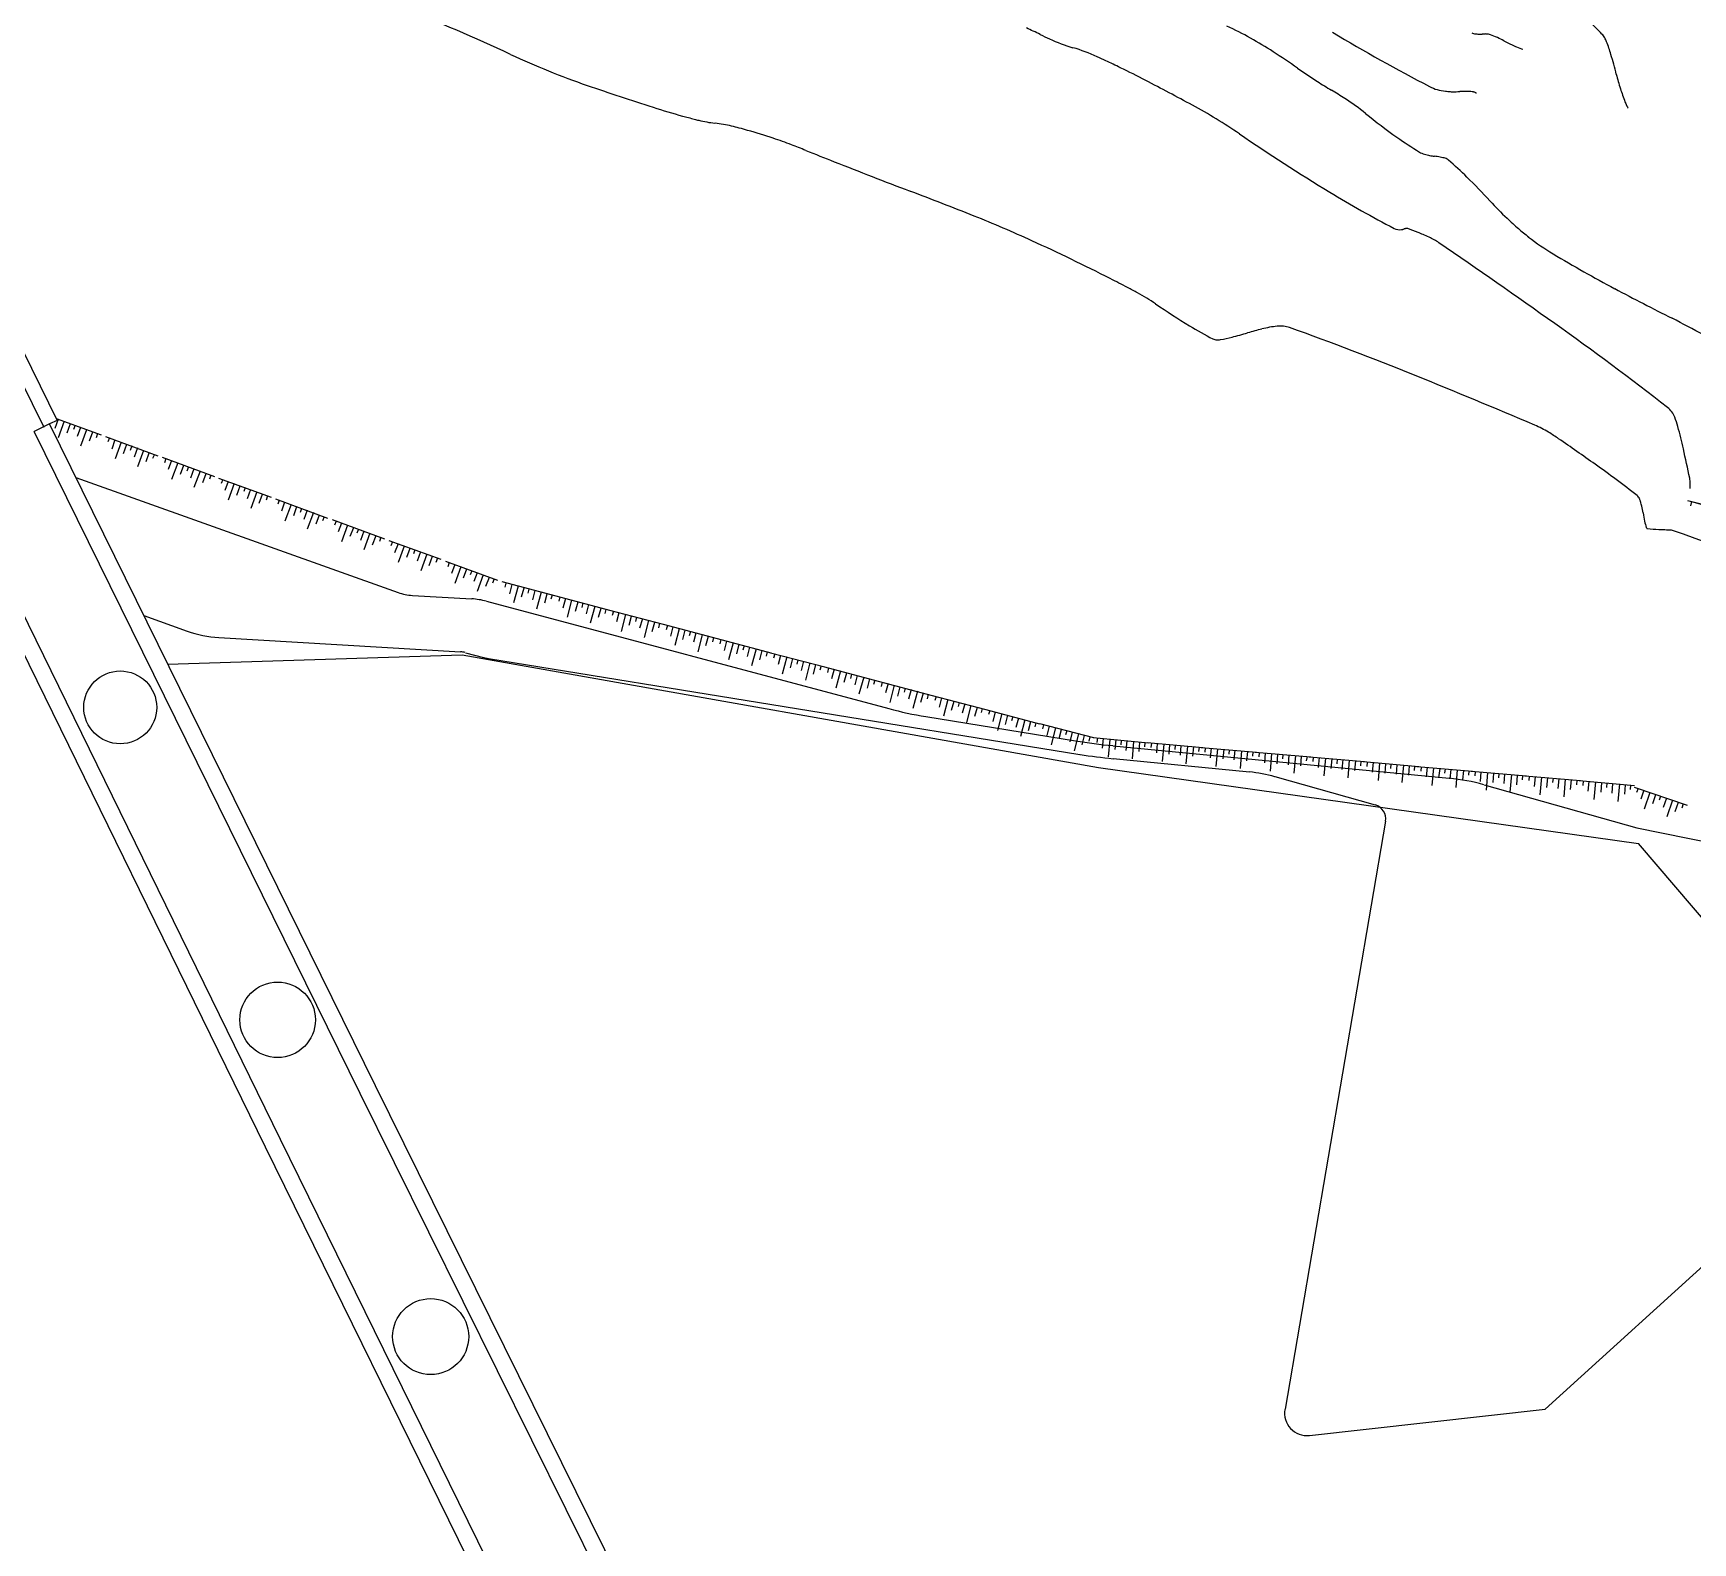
# Model space of a CAD drawing. Extents: x 0 to 560514, y 0 to 4788038.
# Drawn here: x 560145.54 to 560194.58, y 4787795.69 to 4787840.31 of the extents above; entities that cross this region are included whole.
import ezdxf

# ---------------------------------------------------------------- set-up
doc = ezdxf.new("R2010")
doc.units = 0
doc.layers.add('Nivel 7', color=7, linetype='Continuous')

msp = doc.modelspace()

# ---------------------------------------------------------------- linework, layer by layer
at = {"layer": 'Nivel 7'}
for p, q in [((560140.4, 4787839.72), (560145.85, 4787828.67)), ((560140.81, 4787839.92), (560146.25, 4787828.86)), ((560146.02, 4787828.76), (560145.57, 4787828.54)), ((560146.25, 4787828.86), (560146.02, 4787828.76)), ((560155.65, 4787809.2), (560146.02, 4787828.76)), ((560146.28, 4787828.9), (560146.18, 4787828.63)), ((560146.22, 4787828.92), (560147.55, 4787828.44)), ((560146.46, 4787828.84), (560146.28, 4787828.35)), ((560146.54, 4787828.5), (560146.64, 4787828.77)), ((560146.78, 4787828.72), (560146.73, 4787828.6)), ((560146.94, 4787828.66), (560146.84, 4787828.39)), ((560155.2, 4787808.97), (560145.57, 4787828.54)), ((560147.12, 4787828.59), (560146.94, 4787828.1)), ((560147.2, 4787828.26), (560147.3, 4787828.53)), ((560147.44, 4787828.48), (560147.4, 4787828.35)), ((560147.68, 4787828.39), (560149.22, 4787827.82)), ((560147.79, 4787828.35), (560147.75, 4787828.23)), ((560147.95, 4787828.29), (560147.86, 4787828.02)), ((560148.14, 4787828.22), (560147.96, 4787827.73)), ((560148.21, 4787827.89), (560148.31, 4787828.16)), ((560148.45, 4787828.11), (560148.41, 4787827.98)), ((560148.62, 4787828.05), (560148.52, 4787827.78)), ((560148.8, 4787827.98), (560148.62, 4787827.49)), ((560148.88, 4787827.65), (560148.97, 4787827.91)), ((560149.12, 4787827.86), (560149.07, 4787827.74)), ((560149.35, 4787827.78), (560150.9, 4787827.21)), ((560149.46, 4787827.74), (560149.42, 4787827.61)), ((560149.63, 4787827.68), (560149.53, 4787827.41)), ((560142.7, 4787827.19), (560152.39, 4787807.4)), ((560143.15, 4787827.41), (560152.84, 4787807.62)), ((560149.81, 4787827.61), (560149.63, 4787827.12)), ((560149.89, 4787827.28), (560149.99, 4787827.54)), ((560150.13, 4787827.49), (560150.08, 4787827.37)), ((560150.29, 4787827.43), (560150.19, 4787827.16)), ((560150.47, 4787827.37), (560150.29, 4787826.88)), ((560150.55, 4787827.03), (560150.65, 4787827.3)), ((560150.79, 4787827.25), (560150.75, 4787827.13)), ((560146.8, 4787827.18), (560156.32, 4787823.78)), ((560151.02, 4787827.16), (560152.57, 4787826.6)), ((560151.14, 4787827.12), (560151.09, 4787827)), ((560151.3, 4787827.06), (560151.2, 4787826.79)), ((560151.48, 4787827), (560151.3, 4787826.51)), ((560151.56, 4787826.66), (560151.66, 4787826.93)), ((560151.8, 4787826.88), (560151.76, 4787826.76)), ((560151.96, 4787826.82), (560151.86, 4787826.55)), ((560152.15, 4787826.75), (560151.97, 4787826.26)), ((560152.22, 4787826.42), (560152.32, 4787826.69)), ((560152.46, 4787826.64), (560152.42, 4787826.51)), ((560152.7, 4787826.55), (560154.24, 4787825.98)), ((560152.81, 4787826.51), (560152.77, 4787826.39)), ((560152.97, 4787826.45), (560152.88, 4787826.18)), ((560153.16, 4787826.38), (560152.98, 4787825.89)), ((560153.24, 4787826.05), (560153.33, 4787826.32)), ((560153.47, 4787826.26), (560153.43, 4787826.14)), ((560153.64, 4787826.21), (560153.54, 4787825.94)), ((560194.43, 4787826.5), (560196.02, 4787826.09)), ((560194.54, 4787826.47), (560194.51, 4787826.34)), ((560153.82, 4787826.14), (560153.64, 4787825.65)), ((560153.9, 4787825.81), (560154, 4787826.07)), ((560154.14, 4787826.02), (560154.09, 4787825.9)), ((560154.37, 4787825.94), (560155.92, 4787825.37)), ((560154.49, 4787825.89), (560154.44, 4787825.77)), ((560154.65, 4787825.83), (560154.55, 4787825.57)), ((560154.83, 4787825.77), (560154.65, 4787825.28)), ((560154.91, 4787825.44), (560155.01, 4787825.7)), ((560155.15, 4787825.65), (560155.1, 4787825.53)), ((560155.31, 4787825.59), (560155.21, 4787825.32)), ((560155.49, 4787825.53), (560155.31, 4787825.04)), ((560155.57, 4787825.19), (560155.67, 4787825.46)), ((560155.81, 4787825.41), (560155.77, 4787825.29)), ((560156.05, 4787825.32), (560157.59, 4787824.76)), ((560156.16, 4787825.28), (560156.11, 4787825.16)), ((560156.32, 4787825.22), (560156.22, 4787824.95)), ((560156.5, 4787825.15), (560156.32, 4787824.67)), ((560156.58, 4787824.82), (560156.68, 4787825.09)), ((560156.82, 4787825.04), (560156.78, 4787824.92)), ((560156.98, 4787824.98), (560156.89, 4787824.71)), ((560157.17, 4787824.91), (560156.99, 4787824.42)), ((560157.24, 4787824.58), (560157.34, 4787824.85)), ((560157.49, 4787824.79), (560157.44, 4787824.67)), ((560157.72, 4787824.71), (560159.26, 4787824.14)), ((560157.83, 4787824.67), (560157.79, 4787824.54)), ((560158, 4787824.61), (560157.9, 4787824.34)), ((560158.18, 4787824.54), (560158, 4787824.05)), ((560158.26, 4787824.21), (560158.35, 4787824.48)), ((560158.5, 4787824.42), (560158.45, 4787824.3)), ((560158.66, 4787824.36), (560158.56, 4787824.1)), ((560158.84, 4787824.3), (560158.66, 4787823.81)), ((560158.92, 4787823.97), (560159.02, 4787824.23)), ((560159.16, 4787824.18), (560159.11, 4787824.06)), ((560159.39, 4787824.1), (560160.98, 4787823.68)), ((560159.51, 4787824.06), (560159.48, 4787823.94)), ((560159.68, 4787824.02), (560159.61, 4787823.74)), ((560159.87, 4787823.97), (560159.73, 4787823.47)), ((560159.97, 4787823.65), (560160.05, 4787823.92)), ((560160.19, 4787823.88), (560160.16, 4787823.76)), ((560160.36, 4787823.84), (560160.29, 4787823.56)), ((560160.55, 4787823.79), (560160.41, 4787823.29)), ((560156.75, 4787823.69), (560158.5, 4787823.59)), ((560158.93, 4787823.52), (560170.82, 4787820.35)), ((560160.66, 4787823.47), (560160.73, 4787823.74)), ((560160.88, 4787823.7), (560160.84, 4787823.58)), ((560160.98, 4787823.68), (560162.57, 4787823.26)), ((560161.1, 4787823.65), (560161.07, 4787823.52)), ((560161.27, 4787823.6), (560161.19, 4787823.32)), ((560161.45, 4787823.55), (560161.32, 4787823.05)), ((560161.56, 4787823.23), (560161.64, 4787823.5)), ((560161.78, 4787823.47), (560161.75, 4787823.34)), ((560161.95, 4787823.42), (560161.88, 4787823.15)), ((560162.14, 4787823.37), (560162, 4787822.87)), ((560162.24, 4787823.05), (560162.32, 4787823.32)), ((560162.46, 4787823.28), (560162.43, 4787823.16)), ((560162.57, 4787823.26), (560164.16, 4787822.84)), ((560148.81, 4787823.1), (560150.09, 4787822.64)), ((560162.69, 4787823.23), (560162.65, 4787823.1)), ((560162.85, 4787823.18), (560162.78, 4787822.91)), ((560163.04, 4787823.13), (560162.91, 4787822.63)), ((560163.15, 4787822.81), (560163.22, 4787823.08)), ((560163.37, 4787823.05), (560163.34, 4787822.92)), ((560163.54, 4787823), (560163.46, 4787822.73)), ((560163.72, 4787822.95), (560163.59, 4787822.45)), ((560163.83, 4787822.63), (560163.91, 4787822.9)), ((560164.05, 4787822.87), (560164.02, 4787822.74)), ((560164.16, 4787822.84), (560165.75, 4787822.42)), ((560164.28, 4787822.81), (560164.24, 4787822.68)), ((560151.03, 4787822.45), (560158.17, 4787822.03)), ((560164.44, 4787822.76), (560164.37, 4787822.49)), ((560164.63, 4787822.71), (560164.5, 4787822.21)), ((560164.74, 4787822.39), (560164.81, 4787822.67)), ((560164.96, 4787822.63), (560164.92, 4787822.5)), ((560165.12, 4787822.58), (560165.05, 4787822.31)), ((560165.31, 4787822.53), (560165.18, 4787822.03)), ((560165.42, 4787822.21), (560165.49, 4787822.49)), ((560165.64, 4787822.45), (560165.61, 4787822.32)), ((560165.75, 4787822.42), (560167.34, 4787822)), ((560165.86, 4787822.39), (560165.83, 4787822.26)), ((560166.03, 4787822.34), (560165.96, 4787822.07)), ((560166.22, 4787822.29), (560166.09, 4787821.79)), ((560149.51, 4787821.66), (560158.22, 4787821.94)), ((560158.22, 4787821.94), (560177.02, 4787818.61)), ((560158.31, 4787822), (560158.85, 4787821.86)), ((560158.99, 4787821.83), (560176.47, 4787818.99)), ((560166.33, 4787821.97), (560166.4, 4787822.25)), ((560166.55, 4787822.21), (560166.51, 4787822.08)), ((560166.71, 4787822.16), (560166.64, 4787821.89)), ((560166.9, 4787822.11), (560166.77, 4787821.61)), ((560167.01, 4787821.79), (560167.08, 4787822.07)), ((560167.23, 4787822.03), (560167.2, 4787821.9)), ((560167.33, 4787822), (560168.93, 4787821.58)), ((560167.45, 4787821.97), (560167.42, 4787821.84)), ((560167.62, 4787821.92), (560167.55, 4787821.65)), ((560167.81, 4787821.88), (560167.67, 4787821.37)), ((560167.92, 4787821.55), (560167.99, 4787821.83)), ((560168.13, 4787821.79), (560168.1, 4787821.66)), ((560168.3, 4787821.75), (560168.23, 4787821.47)), ((560168.49, 4787821.7), (560168.36, 4787821.19)), ((560168.6, 4787821.37), (560168.67, 4787821.65)), ((560168.82, 4787821.61), (560168.78, 4787821.48)), ((560168.92, 4787821.58), (560170.51, 4787821.16)), ((560169.04, 4787821.55), (560169.01, 4787821.42)), ((560169.21, 4787821.51), (560169.13, 4787821.23)), ((560169.4, 4787821.46), (560169.26, 4787820.95)), ((560169.5, 4787821.13), (560169.58, 4787821.41)), ((560169.72, 4787821.37), (560169.69, 4787821.24)), ((560169.89, 4787821.33), (560169.82, 4787821.05)), ((560170.08, 4787821.28), (560169.94, 4787820.77)), ((560170.19, 4787820.95), (560170.26, 4787821.23)), ((560170.41, 4787821.19), (560170.37, 4787821.06)), ((560170.51, 4787821.16), (560172.1, 4787820.74)), ((560170.63, 4787821.13), (560170.6, 4787821)), ((560170.8, 4787821.09), (560170.72, 4787820.81)), ((560170.98, 4787821.04), (560170.85, 4787820.53)), ((560171.09, 4787820.72), (560171.16, 4787820.99)), ((560171.31, 4787820.95), (560171.28, 4787820.83)), ((560171.48, 4787820.91), (560171.4, 4787820.63)), ((560171.67, 4787820.86), (560171.53, 4787820.35)), ((560171.77, 4787820.54), (560171.85, 4787820.81)), ((560171.99, 4787820.77), (560171.96, 4787820.64)), ((560172.1, 4787820.74), (560173.69, 4787820.32)), ((560172.22, 4787820.71), (560172.18, 4787820.59)), ((560172.38, 4787820.67), (560172.31, 4787820.39)), ((560172.57, 4787820.62), (560172.44, 4787820.12)), ((560172.68, 4787820.3), (560172.75, 4787820.57)), ((560172.9, 4787820.53), (560172.87, 4787820.41)), ((560173.07, 4787820.49), (560172.99, 4787820.21)), ((560173.25, 4787820.44), (560173.12, 4787819.94)), ((560173.36, 4787820.12), (560173.44, 4787820.39)), ((560173.58, 4787820.35), (560173.55, 4787820.23)), ((560173.69, 4787820.32), (560175.28, 4787819.9)), ((560171.92, 4787820.11), (560176.34, 4787819.4)), ((560173.81, 4787820.29), (560173.77, 4787820.17)), ((560173.97, 4787820.25), (560173.9, 4787819.97)), ((560174.16, 4787820.2), (560174.03, 4787819.7)), ((560174.27, 4787819.88), (560174.34, 4787820.15)), ((560174.49, 4787820.11), (560174.45, 4787819.99)), ((560174.65, 4787820.07), (560174.58, 4787819.79)), ((560174.84, 4787820.02), (560174.71, 4787819.52)), ((560174.95, 4787819.7), (560175.02, 4787819.97)), ((560175.17, 4787819.93), (560175.14, 4787819.81)), ((560175.28, 4787819.91), (560176.87, 4787819.49)), ((560175.39, 4787819.87), (560175.36, 4787819.75)), ((560175.56, 4787819.83), (560175.49, 4787819.55)), ((560175.75, 4787819.78), (560175.62, 4787819.28)), ((560175.86, 4787819.46), (560175.93, 4787819.73)), ((560176.08, 4787819.69), (560176.04, 4787819.57)), ((560176.24, 4787819.65), (560176.17, 4787819.37)), ((560176.43, 4787819.6), (560176.3, 4787819.1)), ((560176.54, 4787819.28), (560176.61, 4787819.55)), ((560176.76, 4787819.51), (560176.73, 4787819.39)), ((560176.86, 4787819.49), (560178.5, 4787819.34)), ((560176.99, 4787819.48), (560176.97, 4787819.35)), ((560177.16, 4787819.46), (560177.13, 4787819.18)), ((560177.35, 4787819.44), (560177.3, 4787818.92)), ((560177.51, 4787819.14), (560177.54, 4787819.43)), ((560177.69, 4787819.41), (560177.68, 4787819.28)), ((560177.86, 4787819.4), (560177.83, 4787819.11)), ((560178.05, 4787819.38), (560178.01, 4787818.86)), ((560178.22, 4787819.08), (560178.24, 4787819.36)), ((560178.39, 4787819.35), (560178.38, 4787819.22)), ((560178.46, 4787819.35), (560180.1, 4787819.2)), ((560177.45, 4787819.25), (560187.38, 4787818.29)), ((560177.45, 4787818.87), (560181.48, 4787818.48)), ((560178.58, 4787819.33), (560178.57, 4787819.2)), ((560178.75, 4787819.32), (560178.73, 4787819.04)), ((560178.95, 4787819.3), (560178.9, 4787818.78)), ((560179.11, 4787819), (560179.13, 4787819.29)), ((560179.28, 4787819.27), (560179.27, 4787819.14)), ((560179.45, 4787819.26), (560179.43, 4787818.97)), ((560179.65, 4787819.24), (560179.6, 4787818.72)), ((560179.81, 4787818.94), (560179.84, 4787819.22)), ((560179.99, 4787819.21), (560179.97, 4787819.08)), ((560180.05, 4787819.2), (560181.69, 4787819.06)), ((560180.17, 4787819.19), (560180.16, 4787819.06)), ((560180.35, 4787819.18), (560180.32, 4787818.89)), ((560180.54, 4787819.16), (560180.49, 4787818.64)), ((560180.7, 4787818.86), (560180.73, 4787819.15)), ((560180.88, 4787819.13), (560180.87, 4787819)), ((560181.05, 4787819.12), (560181.02, 4787818.83)), ((560181.24, 4787819.1), (560181.2, 4787818.58)), ((560181.4, 4787818.8), (560181.43, 4787819.08)), ((560181.58, 4787819.07), (560181.57, 4787818.94)), ((560181.65, 4787819.06), (560183.29, 4787818.92)), ((560181.77, 4787819.05), (560181.76, 4787818.92)), ((560181.94, 4787819.04), (560181.92, 4787818.75)), ((560182.13, 4787819.02), (560182.09, 4787818.5)), ((560182.3, 4787818.72), (560182.32, 4787819)), ((560182.47, 4787818.99), (560182.46, 4787818.86)), ((560182.64, 4787818.98), (560182.62, 4787818.69)), ((560182.84, 4787818.96), (560182.79, 4787818.44)), ((560183, 4787818.66), (560183.02, 4787818.94)), ((560183.18, 4787818.93), (560183.16, 4787818.8)), ((560183.24, 4787818.92), (560184.88, 4787818.78)), ((560183.36, 4787818.91), (560183.35, 4787818.78)), ((560183.54, 4787818.9), (560183.51, 4787818.61)), ((560183.73, 4787818.88), (560183.68, 4787818.36)), ((560183.89, 4787818.58), (560183.92, 4787818.86)), ((560184.07, 4787818.85), (560184.06, 4787818.72)), ((560177.02, 4787818.61), (560192.98, 4787816.36)), ((560184.24, 4787818.84), (560184.21, 4787818.55)), ((560184.43, 4787818.82), (560184.39, 4787818.3)), ((560184.59, 4787818.52), (560184.62, 4787818.8)), ((560184.77, 4787818.79), (560184.76, 4787818.66)), ((560184.84, 4787818.78), (560186.48, 4787818.64)), ((560184.96, 4787818.77), (560184.95, 4787818.64)), ((560185.13, 4787818.76), (560185.11, 4787818.47)), ((560185.32, 4787818.74), (560185.28, 4787818.22)), ((560185.49, 4787818.44), (560185.51, 4787818.72)), ((560185.66, 4787818.71), (560185.65, 4787818.58)), ((560185.83, 4787818.69), (560185.81, 4787818.41)), ((560186.03, 4787818.68), (560185.98, 4787818.16)), ((560186.19, 4787818.38), (560186.21, 4787818.66)), ((560186.36, 4787818.65), (560186.35, 4787818.52)), ((560186.43, 4787818.64), (560188.07, 4787818.5)), ((560186.55, 4787818.63), (560186.54, 4787818.5)), ((560186.73, 4787818.62), (560186.7, 4787818.33)), ((560186.92, 4787818.6), (560186.87, 4787818.08)), ((560187.08, 4787818.3), (560187.11, 4787818.58)), ((560187.26, 4787818.57), (560187.24, 4787818.44)), ((560187.43, 4787818.55), (560187.4, 4787818.27)), ((560187.62, 4787818.54), (560187.58, 4787818.02)), ((560187.78, 4787818.24), (560187.81, 4787818.52)), ((560187.96, 4787818.51), (560187.95, 4787818.38)), ((560188.03, 4787818.5), (560189.67, 4787818.36)), ((560188.15, 4787818.49), (560188.14, 4787818.36)), ((560188.32, 4787818.48), (560188.3, 4787818.19)), ((560188.51, 4787818.46), (560188.47, 4787817.94)), ((560188.68, 4787818.16), (560188.7, 4787818.44)), ((560188.85, 4787818.43), (560188.84, 4787818.3)), ((560189.02, 4787818.41), (560189, 4787818.13)), ((560189.22, 4787818.4), (560189.17, 4787817.88)), ((560189.38, 4787818.1), (560189.4, 4787818.38)), ((560189.55, 4787818.37), (560189.54, 4787818.24)), ((560189.62, 4787818.36), (560191.26, 4787818.22)), ((560182.23, 4787818.34), (560185.19, 4787817.5)), ((560189.74, 4787818.35), (560189.73, 4787818.22)), ((560189.92, 4787818.33), (560189.89, 4787818.05)), ((560190.11, 4787818.32), (560190.06, 4787817.8)), ((560190.27, 4787818.02), (560190.3, 4787818.3)), ((560190.45, 4787818.29), (560190.43, 4787818.16)), ((560190.62, 4787818.27), (560190.59, 4787817.99)), ((560190.81, 4787818.26), (560190.77, 4787817.74)), ((560190.97, 4787817.96), (560191, 4787818.24)), ((560191.15, 4787818.23), (560191.14, 4787818.1)), ((560191.22, 4787818.22), (560192.86, 4787818.08)), ((560191.34, 4787818.21), (560191.33, 4787818.08)), ((560191.51, 4787818.19), (560191.48, 4787817.91)), ((560191.7, 4787818.18), (560191.66, 4787817.66)), ((560191.87, 4787817.88), (560191.89, 4787818.16)), ((560192.04, 4787818.15), (560192.03, 4787818.02)), ((560192.21, 4787818.13), (560192.19, 4787817.85)), ((560192.41, 4787818.12), (560192.36, 4787817.6)), ((560192.57, 4787817.82), (560192.59, 4787818.1)), ((560192.74, 4787818.09), (560192.73, 4787817.96)), ((560192.85, 4787818.03), (560194.41, 4787817.49)), ((560192.97, 4787817.99), (560192.92, 4787817.87)), ((560193.13, 4787817.94), (560193.04, 4787817.67)), ((560193.31, 4787817.87), (560193.14, 4787817.38)), ((560193.4, 4787817.54), (560193.49, 4787817.81)), ((560193.63, 4787817.76), (560193.59, 4787817.64)), ((560193.8, 4787817.7), (560193.7, 4787817.43)), ((560193.98, 4787817.64), (560193.81, 4787817.15)), ((560194.06, 4787817.31), (560194.16, 4787817.58)), ((560194.3, 4787817.53), (560194.26, 4787817.41)), ((560185.5, 4787817.02), (560182.53, 4787799.64)), ((560200, 4787808.11), (560192.98, 4787816.36)), ((560164.01, 4787792.31), (560155.65, 4787809.2)), ((560163.57, 4787792.08), (560155.2, 4787808.97)), ((560190.22, 4787799.64), (560200.55, 4787809.03)), ((560152.84, 4787807.62), (560161.21, 4787790.59)), ((560152.39, 4787807.4), (560160.77, 4787790.37)), ((560183.25, 4787798.87), (560190.22, 4787799.64))]:
    msp.add_line(p, q, dxfattribs=at)
msp.add_lwpolyline([(560188.41, 4787818.1), (560192.93, 4787816.82), (560208.97, 4787813.57)], dxfattribs=at)
for centre, radius in [((560148.112, 4787820.384), 1.077), ((560152.763, 4787811.15), 1.116), ((560157.285, 4787801.789), 1.124)]:
    msp.add_circle(centre, radius, dxfattribs=at)
for centre, radius, start, end in [((560140.13, 4787798.18), 45.863, 64.8135, 69.1741), ((560159.094, 4787806.718), 37.26, 64.2231, 64.9189), ((560175.961, 4787830.194), 11.409, 56.9715, 64.8172), ((560185.418, 4787834.129), 8.934, 43.5373, 46.912), ((560182.509, 4787855.204), 16.584, 244.2233, 245.2663), ((560177.734, 4787844.839), 5.172, 245.2662, 253.5011), ((560213.586, 4787889.985), 57.83, 239.1532, 242.40921), ((560188.185, 4787840.582), 0.295, 242.4106, 265.0263), ((560188.474, 4787843.909), 3.635, 265.027, 266.1729), ((560188.259, 4787840.695), 0.414, 266.1727, 269.568), ((560188.271, 4787842.249), 1.968, 269.5677, 272.5382), ((560188.43, 4787838.669), 1.615, 89.2586, 92.5378), ((560188.437, 4787839.213), 1.072, 86.1722, 89.2598), ((560188.475, 4787839.784), 0.5, 81.6503, 86.1715), ((560188.513, 4787840.045), 0.236, 68.653, 81.6504), ((560187.085, 4787836.39), 4.16, 65.5646, 68.6526), ((560186.991, 4787836.183), 4.387, 62.7563, 65.5651), ((560194, 4787849.795), 10.923, 242.7561, 244.5359), ((560189.767, 4787840.907), 1.079, 244.5362, 248.654), ((560191.456, 4787839.866), 0.606, 30.5549, 43.5376), ((560191.351, 4787839.804), 0.728, 20.2813, 30.5547), ((560185.725, 4787837.725), 6.726, 16.9064, 20.2814), ((560169.191, 4787859.975), 22.425, 244.8134, 251.0511), ((560174.702, 4787834.603), 5.503, 65.5186, 73.5011), ((560169.471, 4787823.114), 18.128, 64.6395, 65.5186), ((560154.553, 4787791.64), 52.958, 64.1253, 64.6396), ((560167.831, 4787817.688), 26.326, 55.0819, 56.9715), ((560191.972, 4787846.547), 7.135, 248.6539, 250.2549), ((560182.337, 4787836.695), 10.267, 13.5213, 16.9065), ((560164.869, 4787812.91), 29.318, 62.4864, 64.1252), ((560192.871, 4787853.557), 17.419, 235.0818, 237.4049), ((560197.69, 4787840.387), 5.524, 193.5212, 198.1371), ((560195.452, 4787936.463), 103.294, 251.05114, 252.18811), ((560131.401, 4787748.655), 101.767, 61.60678, 62.48638), ((560192.969, 4787853.711), 17.601, 237.405, 238.9962), ((560175.579, 4787824.774), 16.159, 57.3354, 58.9961), ((560187.391, 4787839.858), 1.271, 242.4093, 264.5085), ((560187.729, 4787843.371), 4.799, 264.5083, 266.1712), ((560187.485, 4787839.731), 1.152, 266.1717, 269.5668), ((560187.508, 4787842.783), 4.204, 269.5666, 272.5196), ((560187.849, 4787835.047), 3.54, 89.3013, 92.5197), ((560187.853, 4787835.416), 3.171, 86.1723, 89.3012), ((560188.056, 4787838.451), 0.129, 70.628, 86.1723), ((560188.015, 4787838.332), 0.255, 67.9695, 70.6304), ((560187.097, 4787836.065), 2.701, 67.1491, 67.9662), ((560187.976, 4787838.151), 0.437, 64.533, 67.151), ((560187.728, 4787837.63), 1.014, 62.8141, 64.5325), ((560202.745, 4787842.043), 10.843, 198.1371, 200.2824), ((560170.109, 4787857.585), 20.445, 252.1881, 254.7438), ((560172.327, 4787824.368), 15.701, 55.6668, 61.6068), ((560180.728, 4787832.805), 6.62, 50.802, 57.3354), ((560193.454, 4787838.61), 0.938, 200.2821, 207.58), ((560195.002, 4787839.419), 2.685, 207.5822, 208.0543), ((560195.786, 4787839.836), 3.573, 208.0502, 208.4595), ((560192.932, 4787838.289), 0.326, 208.4628, 211.4888), ((560193.518, 4787838.648), 1.014, 211.4883, 213.205), ((560177.451, 4787884.504), 48.347, 254.7439, 255.169), ((560166.803, 4787844.293), 6.751, 255.1693, 256.307), ((560166.116, 4787841.474), 3.849, 256.3065, 263.5955), ((560165.246, 4787833.716), 3.957, 76.4063, 83.5955), ((560163.632, 4787827.042), 10.824, 75.1681, 76.4064), ((560163.024, 4787824.747), 13.198, 74.0465, 75.1679), ((560194.801, 4787850.061), 15.648, 230.8019, 235.05), ((560161.017, 4787817.727), 20.499, 71.8295, 74.0467), ((560164.129, 4787827.207), 10.521, 68.7343, 71.8294), ((560149.437, 4787789.457), 51.029, 68.223, 68.7343), ((560214.899, 4787886.699), 59.781, 235.66685, 238.71), ((560194.199, 4787849.2), 14.597, 235.0501, 238.1844), ((560243.075, 4788023.843), 201.369, 248.22304, 248.48041), ((560251.518, 4788045.254), 224.385, 248.48045, 249.09397), ((560186.81, 4787837.29), 0.582, 238.1844, 253.934), ((560187.186, 4787838.595), 1.939, 253.9344, 256.4938), ((560187.035, 4787837.967), 1.293, 256.4934, 259.6282), ((560187.285, 4787839.334), 2.683, 259.6285, 262.7656), ((560186.507, 4787833.203), 3.497, 80.0175, 82.7652), ((560186.872, 4787835.28), 1.388, 76.4927, 80.0178), ((560186.968, 4787835.676), 0.981, 72.2997, 76.493), ((560187.181, 4787836.344), 0.28, 49.0542, 72.2991), ((560179.5, 4787827.492), 11.999, 45.5291, 49.0543), ((560174.932, 4787822.838), 18.52, 42.5061, 45.5291), ((560114.282, 4787685.985), 160.203, 68.36785, 69.0939), ((560201.076, 4787863.954), 33.165, 238.71, 242.4873), ((560195.988, 4787842.137), 10.041, 222.5061, 226.612), ((560160.406, 4787802.288), 35.088, 65.3263, 68.3678), ((560185.917, 4787834.851), 0.351, 242.4873, 279.8526), ((560186.157, 4787834.259), 0.281, 96.6372, 100.3976), ((560186.132, 4787834.471), 0.0678, 70.3827, 96.6394), ((560196.436, 4787842.61), 10.693, 226.6119, 229.0553), ((560147.218, 4787773.581), 66.68, 63.11997, 65.32625), ((560185.387, 4787837.906), 3.452, 279.8526, 280.3999), ((560185.997, 4787834.582), 0.0725, 280.3996, 284.1769), ((560185.758, 4787835.529), 1.048, 284.1781, 286.3229), ((560186.304, 4787833.664), 0.894, 103.9996, 106.3218), ((560186.162, 4787834.234), 0.307, 100.3994, 104.0003), ((560183.607, 4787827.386), 7.59, 67.9221, 70.382), ((560182.844, 4787825.505), 9.62, 66.9469, 67.9223), ((560181.45, 4787822.229), 13.18, 66.1135, 66.9468), ((560186.052, 4787832.62), 1.815, 55.4934, 66.1137), ((560028.657, 4787603.667), 279.651, 54.63886, 55.49325), ((560194.593, 4787840.486), 7.881, 229.0553, 231.9017), ((560194.071, 4787839.821), 7.036, 231.9018, 239.0399), ((560211.099, 4787868.204), 40.135, 239.0398, 242.0268), ((560153.802, 4787786.57), 52.118, 62.4864, 63.1201), ((560169.832, 4787817.346), 17.416, 61.3901, 62.4863), ((560175.13, 4787827.06), 6.352, 55.7231, 61.3903), ((560233.031, 4787909.499), 86.892, 242.02683, 243.28434), ((560191.578, 4787851.193), 22.853, 235.7231, 238.7101), ((560185.959, 4787841.946), 12.033, 238.71, 242.4873), ((560182.745, 4787827.963), 3.714, 100.399, 103.9999), ((560182.69, 4787828.266), 3.406, 96.6388, 100.3992), ((560182.391, 4787830.833), 0.821, 70.382, 96.6386), ((560151.804, 4787745.019), 91.923, 67.9221, 70.38206), ((560137.057, 4787756.421), 92.343, 52.05811, 54.63884), ((560181.99, 4787808.085), 26.642, 61.0132, 63.2844), ((560180.525, 4787831.514), 0.27, 242.4873, 267.922), ((560180.533, 4787831.734), 0.49, 267.9222, 280.4001), ((560179.659, 4787836.495), 5.331, 280.4, 284.1773), ((560177.855, 4787843.637), 12.697, 284.1774, 286.3223), ((560184.468, 4787821.056), 10.832, 104, 106.3222), ((560101.332, 4787620.584), 226.205, 66.94679, 67.92219), ((560193.421, 4787828.715), 0.673, 21.4731, 52.0581), ((560188.673, 4787825.815), 3.162, 58.6899, 66.9468), ((560191.558, 4787827.982), 2.675, 15.1773, 21.4732), ((560180.443, 4787824.966), 14.192, 12.445, 15.1774), ((560186.999, 4787823.064), 6.382, 55.4934, 58.69), ((560141.241, 4787756.503), 87.154, 54.62837, 55.49331), ((560123.402, 4787812.378), 72.605, 11.74211, 12.44501), ((560171.765, 4787799.499), 34.425, 52.058, 54.6284), ((560193.935, 4787827.039), 0.565, 3.7694, 11.7422), ((560192.174, 4787826.923), 2.33, 2.8492, 3.7685), ((560185.208, 4787826.576), 9.305, 2.3903, 2.8503), ((560192.135, 4787826.947), 2.37, 357.6982, 359.415), ((560193.716, 4787826.931), 0.789, 359.4156, 2.3907), ((560192.78, 4787826.453), 0.247, 21.3426, 52.0584), ((560192.126, 4787826.197), 0.949, 15.8643, 21.3421), ((560191.087, 4787825.902), 2.03, 12.1197, 15.8644), ((560187.238, 4787825.076), 5.966, 10.176, 12.1199), ((560474.398, 4788792.383), 1005.64, 253.835172, 254.176883), ((560201.637, 4787827.66), 8.663, 190.1756, 191.7888), ((560195.884, 4787826.459), 2.786, 191.7891, 195.8657), ((560193.25, 4787825.711), 0.0474, 195.8656, 227.519), ((560193.234, 4787825.694), 0.0243, 227.5176, 264.9824), ((560194.278, 4787837.589), 11.965, 264.9841, 266.644), ((560193.913, 4787831.365), 5.73, 266.6438, 268.419), ((560193.924, 4787831.761), 6.127, 268.4191, 270.1358), ((560277.884, 4788062.062), 250.888, 250.45225, 253.18353), ((560156.838, 4787825.228), 1.536, 250.3594, 266.6128), ((560158.37, 4787821.428), 2.167, 75.0565, 86.6129), ((560151.226, 4787825.821), 3.378, 250.3594, 266.6128), ((560158.125, 4787821.328), 0.7, 75.0565, 86.6129), ((560159.217, 4787823.223), 1.413, 255.0562, 260.7936), ((560173.704, 4787831.138), 11.169, 255.0564, 260.7938), ((560179.14, 4787836.692), 17.521, 260.7938, 264.4528), ((560178.939, 4787834.212), 15.416, 260.7937, 264.4528), ((560181.058, 4787814.175), 4.322, 74.2749, 84.4528), ((560186.817, 4787812.452), 5.864, 74.2748, 84.4528), ((560185.078, 4787817.09), 0.428, 350.2913, 74.2749), ((560183.176, 4787799.526), 0.66, 170.2912, 276.3216)]:
    msp.add_arc(centre, radius, start, end, dxfattribs=at)

doc.saveas('drawing.dxf')
